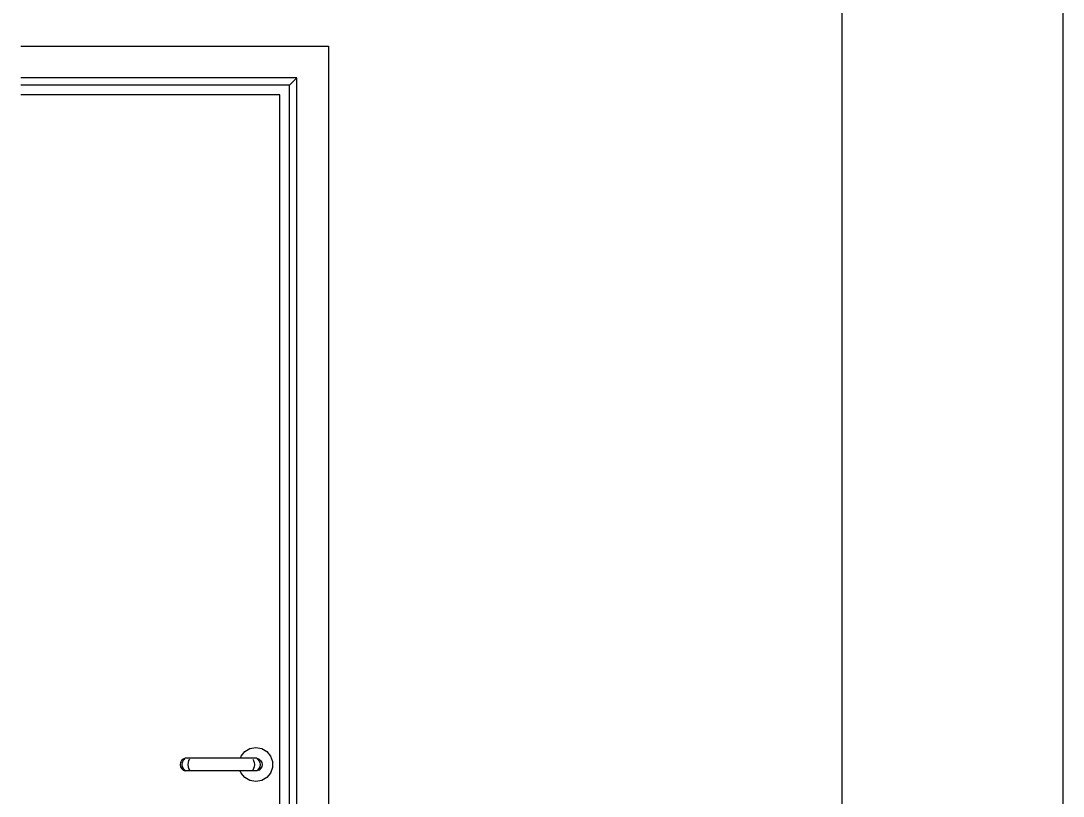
# Model space of a CAD drawing. Header units: millimetres. Extents: x -15634 to 67596, y -3027 to 55843.
# Drawn here: x 3894 to 5544, y 47946 to 49173 of the extents above; entities that cross this region are included whole.
import ezdxf

# ---------------------------------------------------------------- set-up
doc = ezdxf.new("R2010")
doc.units = ezdxf.units.MM
doc.header["$MEASUREMENT"] = 0
doc.set_wipeout_variables(frame=1)
doc.linetypes.add('Wipeout_Contour', pattern=[1000, 0, -1000])
doc.layers.add('Dimensioning - General', color=7, linetype='Continuous')
doc.layers.add('Structural - Bearing', color=7, linetype='Continuous')
for name, color, linetype, lineweight, true_color in [('Dimensioning - General_Pen_No__61', 7, 'Continuous', 20, 0x6a6a6a), ('Dimensioning - General_Pen_No__88', 7, 'Continuous', 20, 0xfd4435), ('Structural - Bearing_Pen_No__82', 7, 'Continuous', 20, 0xaaaaaa)]:
    doc.layers.add(name, color=color, linetype=linetype, lineweight=lineweight, true_color=true_color)
doc.styles.add('GENERATED_STYLE_6', font='calibril.ttf')
doc.dimstyles.new('GENERATED_STYLE__3', dxfattribs={"dimtxt": 195.999997, "dimasz": 106.4, "dimexe": 0.18, "dimexo": 0.0625, "dimgap": 0.09, "dimtad": 1, "dimdec": 0, "dimlfac": 0.1, "dimzin": 0, "dimdsep": 46, "dimtxsty": 'GENERATED_STYLE_6', "dimblk": 'ARROWHEAD_2', "dimblk1": 'ARROWHEAD_2', "dimblk2": 'ARROWHEAD_2', "dimcen": 0.09, "dimse1": 1, "dimse2": 1, "dimclrd": 256, "dimclre": 256, "dimclrt": 256, "dimadec": 0, "dimazin": 0, "dimtfac": 1, "dimtdec": 4, "dimtmove": 0, "dimatfit": 3, "dimfxl": 1, "dimtolj": 1, "dimtzin": 0, "dimarcsym": 0})

# ---------------------------------------------------------------- blocks, each defined once
blk = doc.blocks.new('*D67')
at = {"layer": 'Dimensioning - General_Pen_No__61', "color": 251, "linetype": 'Continuous', "lineweight": 20, "true_color": 0x6a6a6a, "transparency": 16777216}
for p, q in [((27454.4, 49636), (27594.4, 49555.2)), ((27629.4, 49595.6), (27419.4, 49595.6)), ((27524.4, 46895.6), (27524.4, 49595.6)), ((27454.4, 46936), (27594.4, 46855.2)), ((27629.4, 46895.6), (27419.4, 46895.6))]:
    blk.add_line(p, q, dxfattribs=at)
at = {"layer": 'Dimensioning - General_Pen_No__88', "color": 20, "lineweight": 20, "true_color": 0xfd4435, "transparency": 16777216, "char_height": 196, "attachment_point": 7, "rotation": 90, "style": 'GENERATED_STYLE_6'}
for s, insert in [('\\A1;{\\pql;\\fCalibri Light|b0|i0|c0|p34;20}', (27485.2, 49237.4)), ('\\A1;{\\pql;\\fCalibri Light|b0|i0|c0|p34;270}', (27485.2, 48007.3))]:
    blk.add_mtext(s, dxfattribs=dict(at, insert=insert))
blk = doc.blocks.new('ARROWHEAD_2')
at = {"color": 0, "linetype": 'Continuous', "lineweight": 0}
for p, q in [((-0.378, -0.655), (0.378, 0.655)), ((0, 0), (-1, 0))]:
    blk.add_line(p, q, dxfattribs=at)
blk = doc.blocks.new('*D115')
at = {"layer": 'Dimensioning - General_Pen_No__61', "color": 251, "linetype": 'Continuous', "lineweight": 20, "true_color": 0x6a6a6a, "transparency": 16777216}
for p, q in [((28004.4, 49636), (28144.4, 49555.2)), ((28179.4, 49595.6), (27969.4, 49595.6)), ((28074.4, 46895.6), (28074.4, 49595.6)), ((28004.4, 46936), (28144.4, 46855.2)), ((28179.4, 46895.6), (27969.4, 46895.6))]:
    blk.add_line(p, q, dxfattribs=at)
at = {"layer": 'Dimensioning - General_Pen_No__88', "color": 20, "lineweight": 20, "true_color": 0xfd4435, "transparency": 16777216, "char_height": 196, "attachment_point": 7, "rotation": 90, "style": 'GENERATED_STYLE_6'}
for s, insert in [('\\A1;{\\pql;\\fCalibri Light|b0|i0|c0|p34;20}', (28035.2, 49237.4)), ('\\A1;{\\pql;\\fCalibri Light|b0|i0|c0|p34;270}', (28035.2, 48007.3))]:
    blk.add_mtext(s, dxfattribs=dict(at, insert=insert))
blk = doc.blocks.new('*D136')
at = {"layer": 'Dimensioning - General_Pen_No__61', "color": 251, "linetype": 'Continuous', "lineweight": 20, "true_color": 0x6a6a6a, "transparency": 16777216}
for p, q in [((28554.4, 49836), (28694.4, 49755.2)), ((28729.4, 49795.6), (28519.4, 49795.6)), ((28624.4, 46895.6), (28624.4, 49795.6)), ((28554.4, 46936), (28694.4, 46855.2)), ((28729.4, 46895.6), (28519.4, 46895.6))]:
    blk.add_line(p, q, dxfattribs=at)
at = {"layer": 'Dimensioning - General_Pen_No__88', "color": 20, "lineweight": 20, "true_color": 0xfd4435, "transparency": 16777216, "insert": (28585.2, 48107.3), "char_height": 196, "attachment_point": 7, "rotation": 90, "style": 'GENERATED_STYLE_6'}
blk.add_mtext('\\A1;{\\pql;\\fCalibri Light|b0|i0|c0|p34;290}', dxfattribs=at)

msp = doc.modelspace()

# ---------------------------------------------------------------- wipeouts: each hides what was drawn before it
at = {"color": 254, "linetype": 'Wipeout_Contour', "lineweight": 0, "ltscale": 194176.038078}
msp.add_wipeout([(5194.4, 46895.6), (5544.4, 46895.6), (5544.4, 49595.6), (5194.4, 49595.6)], dxfattribs=at).dxf.layer = 'Structural - Bearing'
at = {"color": 254, "linetype": 'Wipeout_Contour', "lineweight": 0, "ltscale": 192922.145274}
msp.add_wipeout([(4319.4, 46995.6), (4331.4, 46995.6), (4331.4, 49082.6), (4319.4, 49070.6)], dxfattribs=at).dxf.layer = 'Structural - Bearing'
at = {"color": 254, "linetype": 'Wipeout_Contour', "lineweight": 0, "ltscale": 1300996.4311802}
msp.add_wipeout([(4241.7, 48005.5), (4268.1, 48005.5), (4271.4, 48004.3), (4274, 48002), (4275.8, 47999), (4276.4, 47995.6), (4275.8, 47992.2), (4274, 47989.2), (4271.4, 47986.9), (4268.1, 47985.8), (4241.7, 47985.8), (4243, 47982.1), (4249, 47974.9), (4257.1, 47970.2), (4266.4, 47968.6), (4275.6, 47970.2), (4283.7, 47974.9), (4289.7, 47982.1), (4293, 47990.9), (4293, 48000.3), (4289.7, 48009.1), (4283.7, 48016.3), (4275.6, 48021), (4266.4, 48022.6), (4257.1, 48021), (4249, 48016.3), (4243, 48009.1)], dxfattribs=at).dxf.layer = 'Structural - Bearing'

# ---------------------------------------------------------------- next in the draw order: linework, layer by layer
at = {"layer": 'Structural - Bearing_Pen_No__82', "color": 253, "linetype": 'Continuous', "lineweight": 20, "true_color": 0xaaaaaa}
msp.add_line((5544.4, 46995.6), (5544.4, 49595.6), dxfattribs=at)

# ---------------------------------------------------------------- next in the draw order: wipeouts: each hides what was drawn before it
at = {"color": 254, "linetype": 'Wipeout_Contour', "lineweight": 0, "ltscale": 196995.442476}
msp.add_wipeout([(4331.4, 49082.6), (3894.4, 49082.6), (3894.4, 49070.6), (4319.4, 49070.6)], dxfattribs=at).dxf.layer = 'Structural - Bearing'
at = {"color": 254, "linetype": 'Wipeout_Contour', "lineweight": 0, "ltscale": 192875.475727}
msp.add_wipeout([(4304.4, 49055.6), (4304.4, 46995.6), (4319.4, 46995.6), (4319.4, 49055.6)], dxfattribs=at).dxf.layer = 'Structural - Bearing'
at = {"color": 254, "linetype": 'Wipeout_Contour', "lineweight": 0, "ltscale": 192777.058788}
msp.add_wipeout([(4265.9, 48005.5), (4268.8, 48004.3), (4271.4, 48004.3), (4268.1, 48005.5)], dxfattribs=at).dxf.layer = 'Structural - Bearing'
at = {"color": 254, "linetype": 'Wipeout_Contour', "lineweight": 0, "ltscale": 192735.49877}
msp.add_wipeout([(4273.3, 47995.6), (4272.8, 47992.2), (4275.8, 47992.2), (4276.4, 47995.6)], dxfattribs=at).dxf.layer = 'Structural - Bearing'

# ---------------------------------------------------------------- next in the draw order: wipeouts: each hides what was drawn before it
at = {"color": 254, "linetype": 'Wipeout_Contour', "lineweight": 0, "ltscale": 192995.072225}
msp.add_wipeout([(4381.4, 46995.6), (4381.4, 49132.6), (4331.4, 49082.6), (4331.4, 46995.6)], dxfattribs=at).dxf.layer = 'Structural - Bearing'
at = {"color": 254, "linetype": 'Wipeout_Contour', "lineweight": 0, "ltscale": 246184.121342}
msp.add_wipeout([(4319.4, 49070.6), (3894.4, 49070.6), (3894.4, 49055.6), (4304.4, 49055.6), (4319.4, 49055.6)], dxfattribs=at).dxf.layer = 'Structural - Bearing'
at = {"color": 254, "linetype": 'Wipeout_Contour', "lineweight": 0, "ltscale": 192771.239936}
msp.add_wipeout([(4268.8, 48004.3), (4271.2, 48002), (4274, 48002), (4271.4, 48004.3)], dxfattribs=at).dxf.layer = 'Structural - Bearing'
at = {"color": 254, "linetype": 'Wipeout_Contour', "lineweight": 0, "ltscale": 192722.302077}
msp.add_wipeout([(4272.8, 47992.2), (4271.2, 47989.2), (4274, 47989.2), (4275.8, 47992.2)], dxfattribs=at).dxf.layer = 'Structural - Bearing'

# ---------------------------------------------------------------- next in the draw order: wipeouts: each hides what was drawn before it
at = {"color": 254, "linetype": 'Wipeout_Contour', "lineweight": 0, "ltscale": 197124.4844}
msp.add_wipeout([(4381.4, 49132.6), (3894.4, 49132.6), (3894.4, 49082.6), (4331.4, 49082.6)], dxfattribs=at).dxf.layer = 'Structural - Bearing'
at = {"color": 254, "linetype": 'Wipeout_Contour', "lineweight": 0, "ltscale": 192761.539178}
msp.add_wipeout([(4271.2, 48002), (4272.8, 47999), (4275.8, 47999), (4274, 48002)], dxfattribs=at).dxf.layer = 'Structural - Bearing'
at = {"color": 254, "linetype": 'Wipeout_Contour', "lineweight": 0, "ltscale": 192711.124987}
msp.add_wipeout([(4268.8, 47986.9), (4271.4, 47986.9), (4274, 47989.2), (4271.2, 47989.2)], dxfattribs=at).dxf.layer = 'Structural - Bearing'

# ---------------------------------------------------------------- next in the draw order: wipeouts: each hides what was drawn before it
at = {"color": 254, "linetype": 'Wipeout_Contour', "lineweight": 0, "ltscale": 192749.125645}
msp.add_wipeout([(4275.8, 47999), (4272.8, 47999), (4273.3, 47995.6), (4276.4, 47995.6)], dxfattribs=at).dxf.layer = 'Structural - Bearing'
at = {"color": 254, "linetype": 'Wipeout_Contour', "lineweight": 0, "ltscale": 192703.316517}
msp.add_wipeout([(4268.8, 47986.9), (4265.9, 47985.8), (4268.1, 47985.8), (4271.4, 47986.9)], dxfattribs=at).dxf.layer = 'Structural - Bearing'

# ---------------------------------------------------------------- next in the draw order: wipeouts: each hides what was drawn before it
at = {"color": 254, "linetype": 'Wipeout_Contour', "lineweight": 0, "ltscale": 192775.450238}
msp.add_wipeout([(4265.9, 48005.5), (4259.8, 48005.5), (4261.5, 48004.3), (4268.8, 48004.3)], dxfattribs=at).dxf.layer = 'Structural - Bearing'
at = {"color": 254, "linetype": 'Wipeout_Contour', "lineweight": 0, "ltscale": 192733.340889}
msp.add_wipeout([(4273.3, 47995.6), (4264, 47995.6), (4263.7, 47992.2), (4272.8, 47992.2)], dxfattribs=at).dxf.layer = 'Structural - Bearing'

# ---------------------------------------------------------------- next in the draw order: wipeouts: each hides what was drawn before it
at = {"color": 254, "linetype": 'Wipeout_Contour', "lineweight": 0, "ltscale": 192769.375324}
msp.add_wipeout([(4268.8, 48004.3), (4261.5, 48004.3), (4262.8, 48002), (4271.2, 48002)], dxfattribs=at).dxf.layer = 'Structural - Bearing'
at = {"color": 254, "linetype": 'Wipeout_Contour', "lineweight": 0, "ltscale": 192720.246264}
msp.add_wipeout([(4272.8, 47992.2), (4263.7, 47992.2), (4262.8, 47989.2), (4271.2, 47989.2)], dxfattribs=at).dxf.layer = 'Structural - Bearing'

# ---------------------------------------------------------------- next in the draw order: wipeouts: each hides what was drawn before it
at = {"color": 254, "linetype": 'Wipeout_Contour', "lineweight": 0, "ltscale": 192759.48378}
msp.add_wipeout([(4271.2, 48002), (4262.8, 48002), (4263.7, 47999), (4272.8, 47999)], dxfattribs=at).dxf.layer = 'Structural - Bearing'
at = {"color": 254, "linetype": 'Wipeout_Contour', "lineweight": 0, "ltscale": 192709.259797}
msp.add_wipeout([(4271.2, 47989.2), (4262.8, 47989.2), (4261.5, 47986.9), (4268.8, 47986.9)], dxfattribs=at).dxf.layer = 'Structural - Bearing'

# ---------------------------------------------------------------- next in the draw order: wipeouts: each hides what was drawn before it
at = {"color": 254, "linetype": 'Wipeout_Contour', "lineweight": 0, "ltscale": 192746.967915}
msp.add_wipeout([(4272.8, 47999), (4263.7, 47999), (4264, 47995.6), (4273.3, 47995.6)], dxfattribs=at).dxf.layer = 'Structural - Bearing'
at = {"color": 254, "linetype": 'Wipeout_Contour', "lineweight": 0, "ltscale": 192701.707354}
msp.add_wipeout([(4268.8, 47986.9), (4261.5, 47986.9), (4259.8, 47985.8), (4265.9, 47985.8)], dxfattribs=at).dxf.layer = 'Structural - Bearing'

# ---------------------------------------------------------------- next in the draw order: wipeouts: each hides what was drawn before it
at = {"color": 254, "linetype": 'Wipeout_Contour', "lineweight": 0, "ltscale": 192772.69766}
msp.add_wipeout([(4259.8, 48005.5), (4251.6, 48005.5), (4252, 48004.3), (4261.5, 48004.3)], dxfattribs=at).dxf.layer = 'Structural - Bearing'
at = {"color": 254, "linetype": 'Wipeout_Contour', "lineweight": 0, "ltscale": 192729.729317}
msp.add_wipeout([(4252.7, 47995.6), (4252.6, 47992.2), (4263.7, 47992.2), (4264, 47995.6)], dxfattribs=at).dxf.layer = 'Structural - Bearing'

# ---------------------------------------------------------------- next in the draw order: wipeouts: each hides what was drawn before it
at = {"color": 254, "linetype": 'Wipeout_Contour', "lineweight": 0, "ltscale": 192766.221055}
msp.add_wipeout([(4261.5, 48004.3), (4252, 48004.3), (4252.4, 48002), (4262.8, 48002)], dxfattribs=at).dxf.layer = 'Structural - Bearing'
at = {"color": 254, "linetype": 'Wipeout_Contour', "lineweight": 0, "ltscale": 192716.792937}
msp.add_wipeout([(4252.6, 47992.2), (4252.4, 47989.2), (4262.8, 47989.2), (4263.7, 47992.2)], dxfattribs=at).dxf.layer = 'Structural - Bearing'

# ---------------------------------------------------------------- next in the draw order: wipeouts: each hides what was drawn before it
at = {"color": 254, "linetype": 'Wipeout_Contour', "lineweight": 0, "ltscale": 192756.031148}
msp.add_wipeout([(4252.4, 48002), (4252.6, 47999), (4263.7, 47999), (4262.8, 48002)], dxfattribs=at).dxf.layer = 'Structural - Bearing'
at = {"color": 254, "linetype": 'Wipeout_Contour', "lineweight": 0, "ltscale": 192706.104552}
msp.add_wipeout([(4262.8, 47989.2), (4252.4, 47989.2), (4252, 47986.9), (4261.5, 47986.9)], dxfattribs=at).dxf.layer = 'Structural - Bearing'

# ---------------------------------------------------------------- next in the draw order: wipeouts: each hides what was drawn before it
at = {"color": 254, "linetype": 'Wipeout_Contour', "lineweight": 0, "ltscale": 192743.356595}
msp.add_wipeout([(4263.7, 47999), (4252.6, 47999), (4252.7, 47995.6), (4264, 47995.6)], dxfattribs=at).dxf.layer = 'Structural - Bearing'
at = {"color": 254, "linetype": 'Wipeout_Contour', "lineweight": 0, "ltscale": 192698.953727}
msp.add_wipeout([(4261.5, 47986.9), (4252, 47986.9), (4251.6, 47985.8), (4259.8, 47985.8)], dxfattribs=at).dxf.layer = 'Structural - Bearing'

# ---------------------------------------------------------------- next in the draw order: wipeouts: each hides what was drawn before it
at = {"color": 254, "linetype": 'Wipeout_Contour', "lineweight": 0, "ltscale": 192756.994087}
msp.add_wipeout([(4251.6, 48005.5), (4171.1, 48005.5), (4170.7, 48004.3), (4252, 48004.3)], dxfattribs=at).dxf.layer = 'Structural - Bearing'
at = {"color": 254, "linetype": 'Wipeout_Contour', "lineweight": 0, "ltscale": 192713.30767}
msp.add_wipeout([(4252.7, 47995.6), (4170.1, 47995.6), (4170.1, 47992.2), (4252.6, 47992.2)], dxfattribs=at).dxf.layer = 'Structural - Bearing'

# ---------------------------------------------------------------- next in the draw order: wipeouts: each hides what was drawn before it
at = {"color": 254, "linetype": 'Wipeout_Contour', "lineweight": 0, "ltscale": 192750.18116}
msp.add_wipeout([(4252, 48004.3), (4170.7, 48004.3), (4170.4, 48002), (4252.4, 48002)], dxfattribs=at).dxf.layer = 'Structural - Bearing'
at = {"color": 254, "linetype": 'Wipeout_Contour', "lineweight": 0, "ltscale": 192700.500614}
msp.add_wipeout([(4170.1, 47992.2), (4170.4, 47989.2), (4252.4, 47989.2), (4252.6, 47992.2)], dxfattribs=at).dxf.layer = 'Structural - Bearing'

# ---------------------------------------------------------------- next in the draw order: wipeouts: each hides what was drawn before it
at = {"color": 254, "linetype": 'Wipeout_Contour', "lineweight": 0, "ltscale": 192739.742136}
msp.add_wipeout([(4170.1, 47999), (4252.6, 47999), (4252.4, 48002), (4170.4, 48002)], dxfattribs=at).dxf.layer = 'Structural - Bearing'
at = {"color": 254, "linetype": 'Wipeout_Contour', "lineweight": 0, "ltscale": 192690.05966}
msp.add_wipeout([(4252.4, 47989.2), (4170.4, 47989.2), (4170.7, 47986.9), (4252, 47986.9)], dxfattribs=at).dxf.layer = 'Structural - Bearing'

# ---------------------------------------------------------------- next in the draw order: wipeouts: each hides what was drawn before it
at = {"color": 254, "linetype": 'Wipeout_Contour', "lineweight": 0, "ltscale": 192726.936107}
msp.add_wipeout([(4252.6, 47999), (4170.1, 47999), (4170.1, 47995.6), (4252.7, 47995.6)], dxfattribs=at).dxf.layer = 'Structural - Bearing'
at = {"color": 254, "linetype": 'Wipeout_Contour', "lineweight": 0, "ltscale": 192683.244148}
msp.add_wipeout([(4252, 47986.9), (4170.7, 47986.9), (4171.1, 47985.8), (4251.6, 47985.8)], dxfattribs=at).dxf.layer = 'Structural - Bearing'

# ---------------------------------------------------------------- next in the draw order: wipeouts: each hides what was drawn before it
at = {"color": 254, "linetype": 'Wipeout_Contour', "lineweight": 0, "ltscale": 192741.323543}
msp.add_wipeout([(4171.1, 48005.5), (4163, 48005.5), (4161.3, 48004.3), (4170.7, 48004.3)], dxfattribs=at).dxf.layer = 'Structural - Bearing'
at = {"color": 254, "linetype": 'Wipeout_Contour', "lineweight": 0, "ltscale": 192696.929765}
msp.add_wipeout([(4158.7, 47995.6), (4159, 47992.2), (4170.1, 47992.2), (4170.1, 47995.6)], dxfattribs=at).dxf.layer = 'Structural - Bearing'

# ---------------------------------------------------------------- next in the draw order: wipeouts: each hides what was drawn before it
at = {"color": 254, "linetype": 'Wipeout_Contour', "lineweight": 0, "ltscale": 192734.17924}
msp.add_wipeout([(4170.7, 48004.3), (4161.3, 48004.3), (4159.9, 48002), (4170.4, 48002)], dxfattribs=at).dxf.layer = 'Structural - Bearing'
at = {"color": 254, "linetype": 'Wipeout_Contour', "lineweight": 0, "ltscale": 192684.250032}
msp.add_wipeout([(4159, 47992.2), (4159.9, 47989.2), (4170.4, 47989.2), (4170.1, 47992.2)], dxfattribs=at).dxf.layer = 'Structural - Bearing'

# ---------------------------------------------------------------- next in the draw order: wipeouts: each hides what was drawn before it
at = {"color": 254, "linetype": 'Wipeout_Contour', "lineweight": 0, "ltscale": 192723.494857}
msp.add_wipeout([(4159.9, 48002), (4159, 47999), (4170.1, 47999), (4170.4, 48002)], dxfattribs=at).dxf.layer = 'Structural - Bearing'
at = {"color": 254, "linetype": 'Wipeout_Contour', "lineweight": 0, "ltscale": 192674.052753}
msp.add_wipeout([(4170.4, 47989.2), (4159.9, 47989.2), (4161.3, 47986.9), (4170.7, 47986.9)], dxfattribs=at).dxf.layer = 'Structural - Bearing'

# ---------------------------------------------------------------- next in the draw order: wipeouts: each hides what was drawn before it
at = {"color": 254, "linetype": 'Wipeout_Contour', "lineweight": 0, "ltscale": 192710.559359}
msp.add_wipeout([(4159, 47999), (4158.7, 47995.6), (4170.1, 47995.6), (4170.1, 47999)], dxfattribs=at).dxf.layer = 'Structural - Bearing'
at = {"color": 254, "linetype": 'Wipeout_Contour', "lineweight": 0, "ltscale": 192667.56761}
msp.add_wipeout([(4170.7, 47986.9), (4161.3, 47986.9), (4163, 47985.8), (4171.1, 47985.8)], dxfattribs=at).dxf.layer = 'Structural - Bearing'

# ---------------------------------------------------------------- next in the draw order: wipeouts: each hides what was drawn before it
at = {"color": 254, "linetype": 'Wipeout_Contour', "lineweight": 0, "ltscale": 192738.632954}
msp.add_wipeout([(4163, 48005.5), (4156.8, 48005.5), (4153.9, 48004.3), (4161.3, 48004.3)], dxfattribs=at).dxf.layer = 'Structural - Bearing'
at = {"color": 254, "linetype": 'Wipeout_Contour', "lineweight": 0, "ltscale": 192693.404785}
msp.add_wipeout([(4158.7, 47995.6), (4149.4, 47995.6), (4150, 47992.2), (4159, 47992.2)], dxfattribs=at).dxf.layer = 'Structural - Bearing'

# ---------------------------------------------------------------- next in the draw order: wipeouts: each hides what was drawn before it
at = {"color": 254, "linetype": 'Wipeout_Contour', "lineweight": 0, "ltscale": 192731.098167}
msp.add_wipeout([(4161.3, 48004.3), (4153.9, 48004.3), (4151.5, 48002), (4159.9, 48002)], dxfattribs=at).dxf.layer = 'Structural - Bearing'
at = {"color": 254, "linetype": 'Wipeout_Contour', "lineweight": 0, "ltscale": 192680.878584}
msp.add_wipeout([(4159, 47992.2), (4150, 47992.2), (4151.5, 47989.2), (4159.9, 47989.2)], dxfattribs=at).dxf.layer = 'Structural - Bearing'

# ---------------------------------------------------------------- next in the draw order: wipeouts: each hides what was drawn before it
at = {"color": 254, "linetype": 'Wipeout_Contour', "lineweight": 0, "ltscale": 192720.124089}
msp.add_wipeout([(4159.9, 48002), (4151.5, 48002), (4150, 47999), (4159, 47999)], dxfattribs=at).dxf.layer = 'Structural - Bearing'
at = {"color": 254, "linetype": 'Wipeout_Contour', "lineweight": 0, "ltscale": 192670.970726}
msp.add_wipeout([(4159.9, 47989.2), (4151.5, 47989.2), (4153.9, 47986.9), (4161.3, 47986.9)], dxfattribs=at).dxf.layer = 'Structural - Bearing'

# ---------------------------------------------------------------- next in the draw order: wipeouts: each hides what was drawn before it
at = {"color": 254, "linetype": 'Wipeout_Contour', "lineweight": 0, "ltscale": 192707.034626}
msp.add_wipeout([(4159, 47999), (4150, 47999), (4149.4, 47995.6), (4158.7, 47995.6)], dxfattribs=at).dxf.layer = 'Structural - Bearing'
at = {"color": 254, "linetype": 'Wipeout_Contour', "lineweight": 0, "ltscale": 192664.875996}
msp.add_wipeout([(4161.3, 47986.9), (4153.9, 47986.9), (4156.8, 47985.8), (4163, 47985.8)], dxfattribs=at).dxf.layer = 'Structural - Bearing'

# ---------------------------------------------------------------- next in the draw order: wipeouts: each hides what was drawn before it
at = {"color": 254, "linetype": 'Wipeout_Contour', "lineweight": 0, "ltscale": 192737.06479}
msp.add_wipeout([(4154.6, 48005.5), (4151.4, 48004.3), (4153.9, 48004.3), (4156.8, 48005.5)], dxfattribs=at).dxf.layer = 'Structural - Bearing'
at = {"color": 254, "linetype": 'Wipeout_Contour', "lineweight": 0, "ltscale": 192691.305723}
msp.add_wipeout([(4149.4, 47995.6), (4146.4, 47995.6), (4147, 47992.2), (4150, 47992.2)], dxfattribs=at).dxf.layer = 'Structural - Bearing'

# ---------------------------------------------------------------- next in the draw order: wipeouts: each hides what was drawn before it
at = {"color": 254, "linetype": 'Wipeout_Contour', "lineweight": 0, "ltscale": 192729.282252}
msp.add_wipeout([(4148.7, 48002), (4151.5, 48002), (4153.9, 48004.3), (4151.4, 48004.3)], dxfattribs=at).dxf.layer = 'Structural - Bearing'
at = {"color": 254, "linetype": 'Wipeout_Contour', "lineweight": 0, "ltscale": 192678.877996}
msp.add_wipeout([(4150, 47992.2), (4147, 47992.2), (4148.7, 47989.2), (4151.5, 47989.2)], dxfattribs=at).dxf.layer = 'Structural - Bearing'

# ---------------------------------------------------------------- next in the draw order: wipeouts: each hides what was drawn before it
at = {"color": 254, "linetype": 'Wipeout_Contour', "lineweight": 0, "ltscale": 192718.123905}
msp.add_wipeout([(4147, 47999), (4150, 47999), (4151.5, 48002), (4148.7, 48002)], dxfattribs=at).dxf.layer = 'Structural - Bearing'
at = {"color": 254, "linetype": 'Wipeout_Contour', "lineweight": 0, "ltscale": 192669.154249}
msp.add_wipeout([(4148.7, 47989.2), (4151.4, 47986.9), (4153.9, 47986.9), (4151.5, 47989.2)], dxfattribs=at).dxf.layer = 'Structural - Bearing'

# ---------------------------------------------------------------- next in the draw order: wipeouts: each hides what was drawn before it
at = {"color": 254, "linetype": 'Wipeout_Contour', "lineweight": 0, "ltscale": 192704.93571}
msp.add_wipeout([(4147, 47999), (4146.4, 47995.6), (4149.4, 47995.6), (4150, 47999)], dxfattribs=at).dxf.layer = 'Structural - Bearing'
at = {"color": 254, "linetype": 'Wipeout_Contour', "lineweight": 0, "ltscale": 192663.307234}
msp.add_wipeout([(4151.4, 47986.9), (4154.6, 47985.8), (4156.8, 47985.8), (4153.9, 47986.9)], dxfattribs=at).dxf.layer = 'Structural - Bearing'

# ---------------------------------------------------------------- next in the draw order: wipeouts: each hides what was drawn before it
at = {"color": 254, "linetype": 'Wipeout_Contour', "lineweight": 0, "ltscale": 386824.762918}
msp.add_wipeout([(3894.4, 46995.6), (3894.4, 46895.6), (5194.4, 46895.6), (5194.4, 49595.6), (3894.4, 49595.6), (3894.4, 49132.6), (4381.4, 49132.6), (4381.4, 46995.6)], dxfattribs=at).dxf.layer = 'Structural - Bearing'

# ---------------------------------------------------------------- next in the draw order: linework, layer by layer
at = {"layer": 'Structural - Bearing_Pen_No__82', "color": 253, "linetype": 'Continuous', "lineweight": 20, "true_color": 0xaaaaaa}
for p, q in [((5194.4, 46995.6), (5194.4, 49595.6)), ((3894.4, 49132.6), (4381.4, 49132.6)), ((4381.4, 49132.6), (4381.4, 46995.6)), ((4331.4, 49082.6), (3894.4, 49082.6)), ((4319.4, 49070.6), (4331.4, 49082.6)), ((4331.4, 46995.6), (4331.4, 49082.6)), ((4319.4, 49070.6), (3894.4, 49070.6)), ((4304.4, 49055.6), (3894.4, 49055.6)), ((4304.4, 46995.6), (4304.4, 49055.6)), ((4319.4, 46995.6), (4319.4, 49070.6)), ((4243, 48009.1), (4249, 48016.3)), ((4249, 48016.3), (4257.1, 48021)), ((4257.1, 48021), (4266.4, 48022.6)), ((4266.4, 48022.6), (4275.6, 48021)), ((4275.6, 48021), (4283.7, 48016.3)), ((4283.7, 48016.3), (4289.7, 48009.1)), ((4147, 47999), (4146.4, 47995.6)), ((4148.7, 48002), (4147, 47999)), ((4151.4, 48004.3), (4148.7, 48002)), ((4150, 47999), (4149.4, 47995.6)), ((4151.5, 48002), (4150, 47999)), ((4154.6, 48005.5), (4151.4, 48004.3)), ((4153.9, 48004.3), (4151.5, 48002)), ((4156.8, 48005.5), (4154.6, 48005.5)), ((4163, 48005.5), (4156.8, 48005.5)), ((4159, 47999), (4158.7, 47995.6)), ((4159.9, 48002), (4159, 47999)), ((4161.3, 48004.3), (4159.9, 48002)), ((4171.1, 48005.5), (4163, 48005.5)), ((4251.6, 48005.5), (4171.1, 48005.5)), ((4241.7, 48005.5), (4243, 48009.1)), ((4259.8, 48005.5), (4251.6, 48005.5)), ((4265.9, 48005.5), (4259.8, 48005.5)), ((4261.5, 48004.3), (4262.8, 48002)), ((4262.8, 48002), (4263.7, 47999)), ((4263.7, 47999), (4264, 47995.6)), ((4268.1, 48005.5), (4265.9, 48005.5)), ((4268.1, 48005.5), (4271.4, 48004.3)), ((4268.8, 48004.3), (4271.2, 48002)), ((4271.2, 48002), (4272.8, 47999)), ((4271.4, 48004.3), (4274, 48002)), ((4272.8, 47999), (4273.3, 47995.6)), ((4274, 48002), (4275.8, 47999)), ((4275.8, 47999), (4276.4, 47995.6)), ((4289.7, 48009.1), (4293, 48000.3)), ((4293, 48000.3), (4293, 47990.9)), ((4146.4, 47995.6), (4147, 47992.2)), ((4147, 47992.2), (4148.7, 47989.2)), ((4148.7, 47989.2), (4151.4, 47986.9)), ((4149.4, 47995.6), (4150, 47992.2)), ((4150, 47992.2), (4151.5, 47989.2)), ((4151.4, 47986.9), (4154.6, 47985.8)), ((4151.5, 47989.2), (4153.9, 47986.9)), ((4156.8, 47985.8), (4154.6, 47985.8)), ((4163, 47985.8), (4156.8, 47985.8)), ((4158.7, 47995.6), (4159, 47992.2)), ((4159, 47992.2), (4159.9, 47989.2)), ((4159.9, 47989.2), (4161.3, 47986.9)), ((4171.1, 47985.8), (4163, 47985.8)), ((4251.6, 47985.8), (4171.1, 47985.8)), ((4243, 47982.1), (4241.7, 47985.8)), ((4249, 47974.9), (4243, 47982.1)), ((4259.8, 47985.8), (4251.6, 47985.8)), ((4265.9, 47985.8), (4259.8, 47985.8)), ((4262.8, 47989.2), (4261.5, 47986.9)), ((4263.7, 47992.2), (4262.8, 47989.2)), ((4264, 47995.6), (4263.7, 47992.2)), ((4268.1, 47985.8), (4265.9, 47985.8)), ((4271.4, 47986.9), (4268.1, 47985.8)), ((4271.2, 47989.2), (4268.8, 47986.9)), ((4272.8, 47992.2), (4271.2, 47989.2)), ((4274, 47989.2), (4271.4, 47986.9)), ((4273.3, 47995.6), (4272.8, 47992.2)), ((4275.8, 47992.2), (4274, 47989.2)), ((4276.4, 47995.6), (4275.8, 47992.2)), ((4289.7, 47982.1), (4283.7, 47974.9)), ((4293, 47990.9), (4289.7, 47982.1)), ((4257.1, 47970.2), (4249, 47974.9)), ((4266.4, 47968.6), (4257.1, 47970.2)), ((4275.6, 47970.2), (4266.4, 47968.6)), ((4283.7, 47974.9), (4275.6, 47970.2))]:
    msp.add_line(p, q, dxfattribs=at)

# ---------------------------------------------------------------- next in the draw order: dimensions: what is measured, and where the dimension line sits
at = {"layer": 'Dimensioning - General', "color": 251, "linetype": 'Continuous', "lineweight": 20, "true_color": 0x6a6a6a}
for base, p1, p2, picture, middle in [((28624.4, 49795.6), (2253.6, 46895.6), (2139.4, 49795.6), '*D136', (28487.2, 48331.4)), ((28074.4, 49595.6), (-176.6, 46895.6), (-273.2, 49595.6), '*D115', (27937.2, 48231.4)), ((27524.4, 49595.6), (-77, 46895.6), (117.4, 49595.6), '*D67', (27387.2, 48231.4))]:
    dim = msp.add_linear_dim(base=base, p1=p1, p2=p2, angle=90, dimstyle='GENERATED_STYLE__3', dxfattribs=at)
    dim.commit()
    dim.dimension.update_dxf_attribs({"geometry": picture, "text_midpoint": middle, "dimtype": 160, "text_rotation": 90})

doc.saveas('drawing.dxf')
